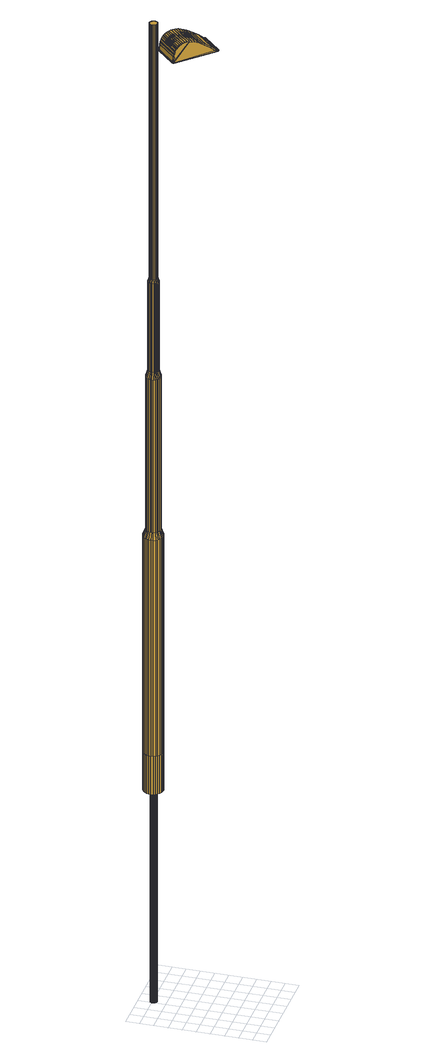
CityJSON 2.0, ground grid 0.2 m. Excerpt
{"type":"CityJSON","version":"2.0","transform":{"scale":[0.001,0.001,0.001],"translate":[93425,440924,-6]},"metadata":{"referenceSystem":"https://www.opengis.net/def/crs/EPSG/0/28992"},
"CityObjects":{
"cityfurniture1":{"type":"CityFurniture","attributes":{"Lichtpunttype":"Straatverlichting","Brondatum":"12-06-2019","Buurt_nummer":"62","Masttype":"TRAMMAST LPH 10M","Lamptype":"CPO-TW 140W KL.728","Buurtnaam":"Hillegersberg Noord","Nummer":"14","Uithoudertype":"UITHOUDER OV CONVERSIEMODEL","Geplaatst_op":"02-12-2010","Wijknummer":"6","Nivo":"0","Datum_laatste_mutatie":"07-06-2019","Straatnaam":"Straatweg","Thema":"Lichtmasten","Beheerobject":"71935/OVL-014","Armatuurtype":"4767 ARM SGS 453 1X CPO-TW 140W K EB OC FG EVSA VLAK GLAS LS-6","Objecthoogte":"10","Klasse":"Verbindingsweg 2-zijdig","Wijknaam":"Hillegersberg-Schiebroek"},"geometry":[{"type":"MultiSurface","lod":"2","boundaries":[[[0,1,2,3]],[[4,0,3,5]],[[6,4,5,7]],[[8,6,7,9]],[[10,8,9,11]],[[12,10,11,13]],[[14,12,13,15]],[[16,14,15,17]],[[18,16,17,19]],[[20,18,19,21]],[[22,20,21,23]],[[24,22,23,25]],[[26,24,25,27]],[[28,26,27,29]],[[30,28,29,31]],[[32,30,31,33]],[[34,32,33,35]],[[36,34,35,37]],[[38,36,37,39]],[[40,38,39,41]],[[42,40,41,43]],[[44,42,43,45]],[[46,44,45,47]],[[1,46,47,2]],[[46,1,0,4,6,8,10,12,14,16,18,20,22,24,26,28,30,32,34,36,38,40,42,44]]]}]},
"cityfurniture2":{"type":"CityFurniture","attributes":{"Lichtpunttype":"Straatverlichting","Brondatum":"12-06-2019","Buurt_nummer":"62","Masttype":"TRAMMAST LPH 10M","Lamptype":"CPO-TW 140W KL.728","Buurtnaam":"Hillegersberg Noord","Nummer":"14","Uithoudertype":"UITHOUDER OV CONVERSIEMODEL","Geplaatst_op":"02-12-2010","Wijknummer":"6","Nivo":"0","Datum_laatste_mutatie":"07-06-2019","Straatnaam":"Straatweg","Thema":"Lichtmasten","Beheerobject":"71935/OVL-014","Armatuurtype":"4767 ARM SGS 453 1X CPO-TW 140W K EB OC FG EVSA VLAK GLAS LS-6","Objecthoogte":"10","Klasse":"Verbindingsweg 2-zijdig","Wijknaam":"Hillegersberg-Schiebroek"},"geometry":[{"type":"MultiSurface","lod":"2","boundaries":[[[48,49,50,51]],[[52,53,54,55]],[[56,57,58,59]],[[60,61,49,48]],[[62,63,64,65]],[[65,64,57,56]],[[51,50,53,52]],[[59,58,61,60]],[[66,56,59,67]],[[68,48,51,69]],[[70,71,72,73]],[[74,75,76,77]],[[78,79,80,81]],[[67,59,60,82]],[[83,84,71,70]],[[77,76,85,86]],[[82,60,48,68]],[[87,88,75,74]],[[89,52,55,90]],[[91,62,65,92]],[[93,94,79,78]],[[69,51,52,89]],[[92,65,56,66]],[[81,80,63,62]],[[95,96,94,93]],[[97,98,84,83]],[[86,85,98,97]],[[90,55,88,87]],[[71,99,100,72]],[[55,54,101,88]],[[102,103,104,105]],[[106,107,103,102]],[[76,108,109,85]],[[110,111,107,106]],[[112,113,111,110]],[[114,115,113,112]],[[98,116,117,84]],[[85,109,116,98]],[[84,117,99,71]],[[118,119,96,95]],[[105,104,119,118]],[[75,120,108,76]],[[72,100,115,114]],[[88,101,120,75]],[[121,122,123,124]],[[125,126,127,128]],[[129,130,131,132]],[[133,134,135,136]],[[137,138,139,140]],[[140,139,141,142]],[[128,127,143,144]],[[145,146,126,125]],[[147,148,149,150]],[[132,131,151,152]],[[142,141,122,121]],[[153,154,146,145]],[[155,156,154,153]],[[136,135,156,155]],[[152,151,134,133]],[[157,158,130,129]],[[150,149,158,157]],[[122,159,160,123]],[[138,161,162,139]],[[163,164,165,166]],[[126,167,168,127]],[[169,170,171,172]],[[173,174,161,138]],[[135,175,176,156]],[[172,171,177,178]],[[179,180,181,182]],[[139,162,183,141]],[[141,183,159,122]],[[146,184,167,126]],[[166,165,148,147]],[[182,181,170,169]],[[134,185,175,135]],[[127,168,186,143]],[[187,188,164,163]],[[178,177,188,187]],[[156,176,189,154]],[[144,143,174,173]],[[154,189,184,146]],[[123,160,180,179]],[[190,191,192,193]],[[194,195,196,197]],[[198,199,200,201]],[[202,203,191,190]],[[201,200,195,194]],[[204,205,206,207]],[[193,192,199,198]],[[208,209,210,211]],[[211,210,205,204]],[[197,196,212,213]],[[207,206,203,202]],[[214,190,193,215]],[[140,208,211,137]],[[213,212,216,217]],[[218,194,197,219]],[[217,216,220,221]],[[222,223,224,225]],[[225,224,226,227]],[[228,229,230,231]],[[231,230,232,233]],[[233,232,234,235]],[[235,234,236,237]],[[237,236,238,239]],[[240,198,201,241]],[[227,226,209,208]],[[215,193,198,240]],[[242,207,202,243]],[[244,245,246,247]],[[221,220,245,244]],[[247,246,248,249]],[[249,248,250,251]],[[251,250,229,228]],[[239,238,252,253]],[[254,204,207,242]],[[243,202,190,214]],[[241,201,194,218]],[[253,252,223,222]],[[137,211,204,254]],[[255,237,239,256]],[[257,231,233,258]],[[259,213,217,260]],[[261,244,247,262]],[[215,145,125,214]],[[263,228,231,257]],[[258,233,235,264]],[[142,227,208,140]],[[260,217,221,265]],[[265,221,244,261]],[[266,249,251,267]],[[262,247,249,266]],[[124,222,225,121]],[[264,235,237,255]],[[219,197,213,259]],[[256,239,253,268]],[[214,125,128,243]],[[121,225,227,142]],[[268,253,222,124]],[[267,251,228,263]],[[243,128,144,242]],[[262,150,157,261]],[[258,178,187,257]],[[256,182,169,255]],[[266,147,150,262]],[[219,133,136,218]],[[265,129,132,260]],[[267,166,147,266]],[[240,153,145,215]],[[241,155,153,240]],[[268,179,182,256]],[[218,136,155,241]],[[259,152,133,219]],[[242,144,173,254]],[[261,157,129,265]],[[264,172,178,258]],[[257,187,163,263]],[[260,132,152,259]],[[254,173,138,137]],[[255,169,172,264]],[[124,123,179,268]],[[226,224,223,252,238,236,234,232,230,229,250,248,246,245,220,216,212,196,195,200,199,192,191,203,206,205,210,209]],[[164,269,270,165]],[[171,271,272,177]],[[170,273,271,171]],[[160,274,275,180]],[[149,276,277,158]],[[161,278,279,162]],[[131,280,281,151]],[[143,186,282,174]],[[181,283,273,170]],[[188,284,269,164]],[[174,282,278,161]],[[165,270,285,148]],[[159,286,274,160]],[[151,281,185,134]],[[177,272,284,188]],[[180,275,283,181]],[[130,287,280,131]],[[158,277,287,130]],[[148,285,276,149]],[[272,77,86,284]],[[271,74,77,272]],[[284,86,97,269]],[[162,279,288,183]],[[276,73,289,277]],[[270,83,70,285]],[[273,87,74,271]],[[281,290,291,185]],[[183,288,286,159]],[[175,292,293,176]],[[277,289,294,287]],[[168,295,91,186]],[[185,291,292,175]],[[269,97,83,270]],[[167,296,295,168]],[[184,297,296,167]],[[280,298,290,281]],[[285,70,73,276]],[[287,294,298,280]],[[176,293,299,189]],[[189,299,297,184]],[[283,90,87,273]],[[186,91,92,282]],[[278,66,67,279]],[[73,72,114,289]],[[294,112,110,298]],[[279,67,82,288]],[[295,81,62,91]],[[290,106,102,291]],[[274,69,89,275]],[[299,95,93,297]],[[292,105,118,293]],[[288,82,68,286]],[[298,110,106,290]],[[275,89,90,283]],[[282,92,66,278]],[[296,78,81,295]],[[297,93,78,296]],[[293,118,95,299]],[[286,68,69,274]],[[291,102,105,292]],[[289,114,112,294]],[[300,301,302,303]],[[304,305,306,307]],[[308,309,310]],[[303,302,311,312]],[[313,314,315]],[[316,317,318,319]],[[308,320,321,322]],[[323,324,325,326]],[[307,306,327,328]],[[319,318,305,304]],[[315,329,313]],[[330,331,324,323]],[[328,327,332,333]],[[334,335,336,337]],[[326,325,315,314]],[[338,339,340,341]],[[341,340,342,343]],[[343,342,335,334]],[[310,322,308]],[[337,336,301,300]],[[333,332,331,330]],[[312,311,317,316]],[[344,345,346,347]],[[348,349,345,344]],[[350,351,352]],[[351,353,352]],[[351,354,353]],[[355,356,349,348]],[[357,358,346,345,349,356,359,360,361,362,363,364],[365,366,351,350,367,368]],[[351,366,369,354]],[[354,370,353]],[[354,358,357,370]],[[370,357,364,353]],[[347,346,358,354]],[[371,359,356,355]],[[372,336,335,373]],[[374,301,336,372]],[[375,311,302,376]],[[377,317,311,375]],[[376,302,301,374]],[[378,318,317,377]],[[379,380,381,382]],[[383,384,385,310]],[[386,387,384,383]],[[388,389,390,391]],[[392,393,394,395]],[[389,392,395,390]],[[396,388,391,397]],[[263,163,166,267]],[[398,399,400,401]],[[402,403,404,405]],[[403,398,401,404]],[[406,407,408,409]],[[410,411,412,413]],[[414,406,409,415]],[[416,417,418,419]],[[420,410,413,421]],[[422,396,397,423]],[[424,425,426,427]],[[411,424,427,412]],[[428,429,430,431]],[[417,420,421,418]],[[429,414,415,430]],[[432,433,434,435]],[[407,432,435,408]],[[436,428,431,437]],[[425,438,439,426]],[[433,422,423,434]],[[440,441,442,443]],[[444,440,443,445]],[[446,444,445,447]],[[448,449,450,451]],[[452,453,454,455]],[[453,456,457,454]],[[441,452,455,442]],[[458,459,460,461]],[[462,463,464,465]],[[466,467,468,469]],[[463,470,471,464]],[[472,473,474,475]],[[459,476,477,460]],[[478,479,480,481]],[[482,483,484,485]],[[456,466,469,457]],[[486,462,465,487]],[[483,458,461,484]],[[488,478,481,489]],[[467,482,485,468]],[[479,486,487,480]],[[473,490,491,474]],[[490,488,489,491]],[[492,493,494,495]],[[496,497,498,499]],[[500,501,502,503]],[[501,492,495,502]],[[504,448,451,505]],[[493,496,499,494]],[[497,504,505,498]],[[506,507,508,509]],[[510,511,512,513]],[[514,515,516,517]],[[507,518,519,508]],[[520,521,522,523]],[[511,524,525,512]],[[399,526,527,400]],[[515,500,503,516]],[[528,520,523,529]],[[530,506,509,531]],[[521,514,517,522]],[[526,532,533,527]],[[532,530,531,533]],[[534,510,513,535]],[[518,534,535,519]],[[536,324,331,537]],[[538,325,324,536]],[[539,315,325,538]],[[321,329,315,539]],[[540,541,542,543]],[[365,544,355]],[[545,546,547]],[[352,548,549]],[[550,551,367,350]],[[551,550,541,540]],[[368,367,544]],[[350,352,549]],[[541,550,350,351]],[[347,354,369,365]],[[365,368,544]],[[355,348,344]],[[549,544,367,350]],[[365,344,347]],[[544,371,355]],[[545,547,365,368,540,543,552]],[[365,355,344]],[[553,554,387,386]],[[555,556,557,558]],[[559,339,560,561]],[[558,557,554,553]],[[561,560,556,555]],[[562,340,339,559]],[[373,335,342,563]],[[563,342,340,562]],[[564,565,566,567]],[[568,569,570,571]],[[572,573,574,575]],[[576,577,578,579]],[[580,581,582,583]],[[584,580,583,585]],[[586,587,588,589]],[[590,584,585,591]],[[573,590,591,574]],[[569,592,593,570]],[[577,564,567,578]],[[565,568,571,566]],[[594,576,579,595]],[[581,594,595,582]],[[596,586,589,597]],[[598,599,600,601]],[[602,596,597,603]],[[604,605,606,607]],[[608,609,610,611]],[[612,613,614,615]],[[605,598,601,606]],[[616,617,618,619]],[[620,602,603,621]],[[622,623,624,625]],[[623,616,619,624]],[[609,620,621,610]],[[626,608,611,627]],[[470,622,625,471]],[[613,626,627,614]],[[599,612,615,600]],[[628,629,630,631]],[[632,633,634,635]],[[636,637,638,639]],[[633,640,641,634]],[[642,643,644,645]],[[643,646,647,644]],[[648,628,631,649]],[[637,642,645,638]],[[646,650,651,647]],[[650,648,649,651]],[[652,636,639,653]],[[654,655,656,657]],[[658,654,657,659]],[[660,652,653,661]],[[640,660,661,641]],[[544,360,359,371]],[[548,362,361,549]],[[662,385,663]],[[663,385,384,664]],[[665,554,557,666]],[[313,667,662,329]],[[549,361,360,544]],[[663,667,662]],[[353,364,363,352]],[[668,669,556]],[[352,363,362,548]],[[560,339,338]],[[670,387,554,665]],[[664,384,387,670]],[[556,560,668]],[[338,668,560]],[[666,557,556,669]],[[308,671,309]],[[672,539,538,673]],[[321,539,672]],[[672,320,321]],[[537,331,332,674]],[[674,332,327,675]],[[676,306,305,677]],[[677,305,318,378]],[[675,327,306,676]],[[678,416,419,679]],[[680,681,682,683]],[[684,685,686,687]],[[688,689,690,691]],[[681,692,693,682]],[[685,680,683,686]],[[692,678,679,693]],[[694,695,696,697]],[[698,699,700,701]],[[542,702,552,543]],[[703,688,691,704]],[[705,703,704,706]],[[707,698,701,708]],[[540,368,367,551]],[[699,709,710,700]],[[711,694,697,712]],[[713,714,715,716]],[[714,707,708,715]],[[695,713,716,696]],[[709,717,718,710]],[[702,546,552]],[[717,705,706,718]],[[542,541,351,366,369,719,546,702]],[[545,552,546]],[[719,547,546]],[[547,719,365]],[[369,365,719]],[[720,562,559,721]],[[722,376,374,723]],[[724,563,562,720]],[[725,375,376,722]],[[726,377,375,725]],[[727,553,386,728]],[[729,558,553,727]],[[730,677,378,671]],[[731,676,677,730]],[[732,536,537,733]],[[734,674,675,735]],[[673,538,536,732]],[[728,386,383,736]],[[737,372,373,738]],[[723,374,372,737]],[[735,675,676,731]],[[721,559,561,739]],[[736,383,310,309]],[[739,561,555,740]],[[740,555,558,729]],[[671,378,377,726]],[[738,373,563,724]],[[733,537,674,734]],[[667,663,319]],[[319,304,307,328,333,330,323,326,314,667]],[[741,742,743,744]],[[744,743,380,379]],[[745,746,742,741]],[[382,747,748,745,741,744,379]],[[749,750,751,752]],[[753,754,755,756]],[[748,757,746,745]],[[747,758,757,748]],[[758,381,380,743,742,746,757]],[[759,760,761,762]],[[754,763,764,755]],[[382,381,758,747]],[[765,766,767,768]],[[769,749,752,770]],[[655,753,756,656]],[[766,759,762,767]],[[760,771,772,761]],[[763,765,768,764]],[[771,769,770,772]],[[310,385,662,322]],[[669,338,341,343,334,337,300,303,312,316,319,663,664,670,665,666]],[[669,668,338]],[[308,320,672]],[[672,673,732,733,734,735,731,730,671,308]],[[667,314,313]],[[739,740,729,727,728,736,309,671,726,725,722,723,737,738,724,720,721]]]}]}
},
"vertices":[
[415,1625,3890],[425,1633,3890],[425,1633,557],[415,1625,557],[407,1615,3890],[407,1615,557],[402,1603,3890],[402,1603,557],[400,1590,3890],[400,1590,557],[402,1577,3890],[402,1577,557],[407,1565,3890],[407,1565,557],[415,1555,3890],[415,1555,557],[425,1547,3890],[425,1547,557],[437,1542,3890],[437,1542,557],[450,1540,3890],[450,1540,557],[463,1542,3890],[463,1542,557],[475,1547,3890],[475,1547,557],[485,1555,3890],[485,1555,557],[493,1565,3890],[493,1565,557],[498,1577,3890],[498,1577,557],[500,1590,3890],[500,1590,557],[498,1603,3890],[498,1603,557],[493,1615,3890],[493,1615,557],[485,1625,3890],[485,1625,557],[475,1633,3890],[475,1633,557],[463,1638,3890],[463,1638,557],[450,1640,3890],[450,1640,557],[437,1638,3890],[437,1638,557],
[583,1540,4490],[583,1540,3890],[591,1571,3890],[591,1571,4490],[593,1602,4490],[593,1602,3890],[588,1634,3890],[588,1634,4490],[517,1468,4490],[517,1468,3890],[544,1486,3890],[544,1486,4490],[566,1511,4490],[566,1511,3890],[457,1451,4490],[457,1451,3890],[488,1456,3890],[488,1456,4490],[517,1468,7890],[544,1486,7890],[583,1540,7890],[591,1571,7890],[410,1734,7890],[410,1734,4490],[381,1721,4490],[381,1721,7890],[558,1690,7890],[558,1690,4490],[533,1712,4490],[533,1712,7890],[394,1462,4490],[394,1462,3890],[425,1453,3890],[425,1453,4490],[566,1511,7890],[441,1739,7890],[441,1739,4490],[504,1728,4490],[504,1728,7890],[576,1663,7890],[576,1663,4490],[593,1602,7890],[588,1634,7890],[457,1451,7890],[488,1456,7890],[365,1478,4490],[365,1478,3890],[341,1500,4490],[341,1500,3890],[473,1737,7890],[473,1737,4490],[410,1734,3890],[381,1721,3890],[576,1663,3890],[305,1587,4490],[305,1587,3890],[311,1556,3890],[311,1556,4490],[307,1619,4490],[307,1619,3890],[533,1712,3890],[504,1728,3890],[316,1650,4490],[316,1650,3890],[332,1679,4490],[332,1679,3890],[354,1704,4490],[354,1704,3890],[473,1737,3890],[441,1739,3890],[322,1527,4490],[322,1527,3890],[558,1690,3890],[522,1564,11890],[522,1564,10490],[527,1580,10490],[527,1580,11890],[423,1523,10490],[410,1494,10390],[432,1487,10390],[440,1518,10490],[391,1637,10490],[363,1656,10390],[351,1634,10390],[382,1621,10490],[376,1589,10490],[343,1587,10390],[347,1564,10390],[379,1572,10490],[488,1526,11890],[488,1526,10490],[502,1536,10490],[502,1536,11890],[513,1549,10490],[513,1549,11890],[457,1485,10390],[456,1517,10490],[408,1532,10490],[388,1506,10390],[431,1666,10490],[422,1697,10390],[400,1689,10390],[416,1659,10490],[345,1611,10390],[377,1605,10490],[395,1543,10490],[370,1522,10390],[385,1557,10490],[356,1542,10390],[402,1650,10490],[380,1675,10390],[551,1552,10390],[557,1575,10390],[503,1499,10390],[522,1512,10390],[465,1668,10490],[469,1700,10390],[446,1701,10390],[448,1668,10490],[410,1494,7990],[432,1487,7990],[519,1629,10490],[546,1645,10390],[532,1665,10390],[509,1643,10490],[473,1520,10490],[481,1489,10390],[347,1564,7990],[356,1542,7990],[514,1682,10390],[496,1654,10490],[528,1597,10490],[559,1599,10390],[555,1622,10390],[525,1614,10490],[539,1530,10390],[388,1506,7990],[343,1587,7990],[457,1485,7990],[481,1663,10490],[492,1694,10390],[370,1522,7990],[431,1540,11940],[431,1540,15940],[419,1546,15940],[419,1546,11940],[397,1577,11940],[397,1577,15940],[395,1590,15940],[395,1590,11940],[409,1555,11940],[409,1555,15940],[401,1566,15940],[401,1566,11940],[443,1536,11940],[443,1536,15940],[468,1538,11940],[468,1538,15940],[455,1536,15940],[455,1536,11940],[490,1549,11940],[490,1549,15940],[479,1542,15940],[479,1542,11940],[396,1602,15940],[396,1602,11940],[423,1523,11890],[408,1532,11890],[399,1614,15940],[399,1614,11940],[379,1572,11890],[376,1589,11890],[406,1626,15940],[406,1626,11940],[509,1583,11940],[509,1583,15940],[505,1571,15940],[505,1571,11940],[499,1559,15940],[499,1559,11940],[462,1649,11940],[462,1649,15940],[474,1646,15940],[474,1646,11940],[486,1639,15940],[486,1639,11940],[495,1631,15940],[495,1631,11940],[503,1620,15940],[503,1620,11940],[507,1609,15940],[507,1609,11940],[395,1543,11890],[385,1557,11890],[456,1517,11890],[440,1518,11890],[414,1636,11940],[414,1636,15940],[425,1644,15940],[425,1644,11940],[436,1648,15940],[436,1648,11940],[450,1650,15940],[450,1650,11940],[510,1596,15940],[510,1596,11940],[473,1520,11890],[519,1629,11890],[525,1614,11890],[481,1663,11890],[496,1654,11890],[377,1605,11890],[382,1621,11890],[402,1650,11890],[416,1659,11890],[465,1668,11890],[509,1643,11890],[391,1637,11890],[431,1666,11890],[448,1668,11890],[528,1597,11890],[469,1700,7990],[446,1701,7990],[532,1665,7990],[514,1682,7990],[546,1645,7990],[557,1575,7990],[559,1599,7990],[400,1689,7990],[380,1675,7990],[503,1499,7990],[522,1512,7990],[351,1634,7990],[345,1611,7990],[481,1489,7990],[555,1622,7990],[492,1694,7990],[422,1697,7990],[551,1552,7990],[363,1656,7990],[539,1530,7990],[354,1704,7890],[307,1619,7890],[305,1587,7890],[311,1556,7890],[322,1527,7890],[332,1679,7890],[425,1453,7890],[394,1462,7890],[365,1478,7890],[316,1650,7890],[341,1500,7890],[840,1509,15602],[832,1502,15607],[851,1483,15615],[858,1490,15609],[950,1396,15605],[948,1384,15611],[977,1355,15596],[978,1368,15591],[466,1312,15351],[467,1311,15362],[468,1324,15354],[871,1461,15620],[878,1469,15614],[1223,1123,15351],[1211,1135,15372],[1222,1109,15366],[900,1446,15615],[895,1437,15621],[921,1411,15619],[924,1422,15613],[929,837,15351],[955,825,15351],[468,1325,15351],[1090,1255,15503],[1094,1236,15504],[1164,1167,15432],[1156,1190,15436],[1006,1325,15577],[1006,1340,15573],[1234,1097,15351],[1063,1282,15528],[1066,1264,15530],[1037,1294,15555],[1035,1310,15552],[812,1538,15581],[803,1533,15585],[816,1519,15597],[824,1524,15592],[788,1564,15542],[777,1561,15544],[784,1552,15559],[795,1556,15556],[793,1544,15573],[803,1548,15569],[951,809,15353],[951,809,15346],[965,815,15346],[965,815,15353],[937,815,15353],[937,815,15346],[787,1476,15346],[912,1411,15346],[769,1603,15353],[1244,1116,15353],[1244,1088,15353],[462,1302,15353],[462,1302,15346],[1250,1101,15346],[1244,1088,15346],[456,1317,15346],[462,1330,15346],[741,1603,15346],[755,1609,15346],[769,1603,15346],[1244,1116,15346],[938,858,15346],[1201,1116,15346],[588,1282,15346],[649,1154,15346],[1201,1115,15346],[1250,1101,15353],[456,1317,15353],[543,1253,15597],[530,1266,15585],[559,1237,15607],[599,1196,15620],[578,1217,15615],[623,1172,15621],[648,1146,15619],[650,1200,15457],[865,1410,15457],[870,1405,15473],[655,1195,15473],[468,1324,15357],[748,1596,15357],[748,1596,15354],[475,1319,15438],[752,1589,15438],[828,1321,15620],[855,1293,15612],[861,1299,15612],[833,1326,15620],[883,1263,15597],[913,1233,15579],[918,1239,15579],[889,1269,15597],[802,1346,15622],[808,1352,15622],[679,1449,15560],[688,1441,15574],[693,1447,15574],[685,1455,15560],[664,1465,15529],[671,1458,15545],[676,1464,15545],[669,1471,15529],[709,1442,15586],[723,1428,15598],[728,1434,15598],[715,1447,15586],[814,1358,15622],[839,1332,15620],[845,1338,15620],[819,1363,15622],[699,1452,15574],[705,1458,15574],[750,1423,15608],[769,1404,15616],[775,1409,15616],[756,1429,15608],[790,1382,15621],[795,1387,15621],[778,1370,15621],[784,1376,15621],[866,1304,15612],[895,1274,15597],[900,1280,15597],[872,1310,15612],[683,1469,15545],[690,1461,15560],[696,1466,15560],[688,1474,15545],[739,1412,15608],[758,1392,15616],[764,1398,15616],[745,1417,15608],[675,1476,15529],[681,1482,15529],[924,1245,15579],[930,1250,15579],[656,1427,15560],[665,1418,15574],[670,1424,15574],[662,1433,15560],[648,1435,15545],[654,1441,15545],[641,1443,15529],[647,1448,15529],[860,1241,15597],[890,1211,15579],[896,1216,15579],[866,1246,15597],[675,1408,15586],[688,1395,15598],[694,1400,15598],[680,1414,15586],[705,1378,15608],[711,1384,15608],[820,1260,15612],[849,1229,15597],[855,1235,15597],[827,1265,15612],[700,1337,15616],[721,1314,15621],[727,1320,15621],[706,1343,15616],[724,1359,15616],[744,1337,15621],[750,1342,15621],[730,1364,15616],[745,1291,15622],[750,1296,15622],[617,1421,15529],[625,1413,15545],[631,1419,15545],[623,1426,15529],[878,1200,15579],[884,1206,15579],[652,1386,15586],[665,1372,15598],[671,1378,15598],[658,1392,15586],[767,1313,15622],[793,1287,15620],[799,1293,15620],[773,1319,15622],[681,1356,15608],[687,1362,15608],[642,1396,15574],[648,1402,15574],[633,1405,15560],[639,1411,15560],[735,1370,15616],[756,1348,15621],[761,1354,15621],[741,1376,15616],[779,1324,15622],[805,1298,15620],[811,1304,15620],[784,1330,15622],[700,1406,15598],[716,1389,15608],[722,1395,15608],[706,1411,15598],[832,1270,15612],[838,1276,15612],[747,1381,15616],[767,1359,15621],[773,1365,15621],[752,1387,15616],[844,1282,15612],[872,1252,15597],[877,1257,15597],[849,1287,15612],[676,1430,15574],[686,1420,15586],[692,1425,15586],[682,1435,15574],[791,1335,15622],[797,1341,15622],[659,1447,15545],[668,1438,15560],[673,1444,15560],[665,1452,15545],[901,1222,15579],[907,1228,15579],[698,1430,15586],[704,1436,15586],[652,1454,15529],[658,1459,15529],[728,1400,15608],[733,1406,15608],[711,1417,15598],[717,1422,15598],[816,1309,15620],[822,1315,15620],[819,968,15504],[792,997,15530],[888,896,15432],[944,836,15366],[654,1149,15509],[918,1406,15509],[1074,1245,15490],[811,988,15490],[462,1330,15353],[883,915,15416],[1151,1166,15410],[907,889,15386],[755,1609,15353],[741,1603,15353],[792,1471,15509],[593,1277,15509],[846,952,15455],[478,1317,15465],[754,1586,15465],[488,1307,15510],[764,1576,15510],[758,1581,15489],[482,1313,15489],[503,1293,15544],[770,1568,15528],[495,1301,15528],[511,1286,15559],[519,1277,15573],[722,1268,15622],[747,1243,15620],[753,1248,15620],[728,1274,15622],[775,1215,15612],[803,1185,15597],[808,1191,15597],[780,1221,15612],[595,1398,15529],[602,1390,15545],[608,1396,15545],[600,1404,15529],[678,1314,15616],[698,1292,15621],[704,1297,15621],[683,1320,15616],[629,1363,15586],[642,1350,15598],[648,1356,15598],[635,1369,15586],[619,1374,15574],[624,1380,15574],[814,1196,15597],[844,1166,15579],[849,1172,15579],[820,1202,15597],[610,1383,15560],[616,1388,15560],[832,1155,15579],[838,1161,15579],[659,1334,15608],[664,1339,15608],[786,1226,15612],[792,1232,15612],[621,1394,15560],[630,1385,15574],[636,1391,15574],[627,1400,15560],[759,1254,15620],[764,1260,15620],[606,1410,15529],[614,1402,15545],[619,1407,15545],[612,1415,15529],[689,1326,15616],[710,1303,15621],[716,1309,15621],[695,1331,15616],[640,1375,15586],[654,1361,15598],[660,1367,15598],[646,1380,15586],[826,1208,15597],[855,1178,15579],[861,1183,15579],[832,1212,15597],[733,1279,15622],[739,1285,15622],[770,1265,15620],[797,1237,15612],[803,1243,15612],[776,1271,15620],[670,1345,15608],[676,1350,15608],[791,1174,15597],[821,1144,15579],[827,1150,15579],[797,1179,15597],[583,1387,15529],[591,1379,15545],[597,1385,15545],[589,1393,15529],[631,1339,15598],[647,1322,15608],[653,1328,15608],[637,1344,15598],[599,1371,15560],[604,1377,15560],[666,1303,15616],[687,1281,15621],[692,1287,15621],[672,1309,15616],[711,1257,15622],[716,1263,15622],[763,1204,15612],[769,1209,15612],[736,1231,15620],[742,1237,15620],[618,1352,15586],[623,1358,15586],[580,1368,15545],[587,1360,15560],[593,1366,15560],[585,1374,15545],[572,1376,15529],[578,1381,15529],[607,1363,15574],[613,1369,15574],[747,1597,15351],[759,1598,15362],[760,1597,15364],[766,1588,15467],[770,1583,15489],[759,1598,15351],[780,1572,15525],[775,1578,15509],[764,1591,15441],[638,1143,15613],[918,849,15372],[864,905,15436],[763,1028,15555],[734,1057,15577],[704,1089,15596],[675,1118,15611],[734,1439,15598],[740,1445,15598],[702,1472,15560],[710,1463,15574],[716,1469,15574],[707,1478,15560],[686,1488,15529],[694,1480,15545],[700,1485,15545],[692,1493,15529],[838,1218,15597],[866,1189,15579],[872,1195,15579],[843,1224,15597],[721,1453,15586],[726,1458,15586],[636,1424,15545],[645,1416,15560],[651,1421,15560],[642,1430,15545],[693,1367,15608],[712,1348,15616],[717,1354,15616],[699,1372,15608],[1110,1209,15455],[809,1249,15612],[814,1254,15612],[781,1276,15620],[787,1282,15620],[677,1384,15598],[682,1389,15598],[733,1325,15621],[739,1331,15621],[629,1432,15529],[635,1437,15529],[653,1407,15574],[663,1397,15586],[669,1403,15586],[659,1413,15574],[756,1302,15622],[762,1308,15622],[1174,1143,15382],[507,1275,15556],[499,1283,15542],[571,1210,15609],[553,1228,15602],[515,1266,15569],[591,1190,15614],[614,1167,15615],[476,1305,15467],[473,1307,15441],[480,1301,15489],[663,1116,15605],[691,1088,15591],[800,973,15503],[774,1001,15528],[747,1030,15552],[719,1058,15573],[467,1311,15364],[538,1244,15592],[525,1257,15581],[492,1290,15526],[485,1296,15509],[629,1223,15464],[844,1432,15464],[854,1422,15453],[639,1213,15453],[629,1223,15482],[844,1432,15482],[650,1200,15489],[639,1213,15492],[780,1163,15597],[810,1133,15579],[815,1138,15579],[786,1168,15597],[596,1352,15574],[606,1341,15586],[612,1347,15586],[601,1357,15574],[854,1422,15492],[865,1410,15489],[675,1270,15621],[699,1246,15622],[705,1251,15622],[681,1276,15621],[620,1327,15598],[625,1333,15598],[636,1311,15608],[655,1292,15616],[661,1298,15616],[642,1317,15608],[752,1192,15612],[758,1198,15612],[725,1220,15620],[730,1226,15620]
]}
